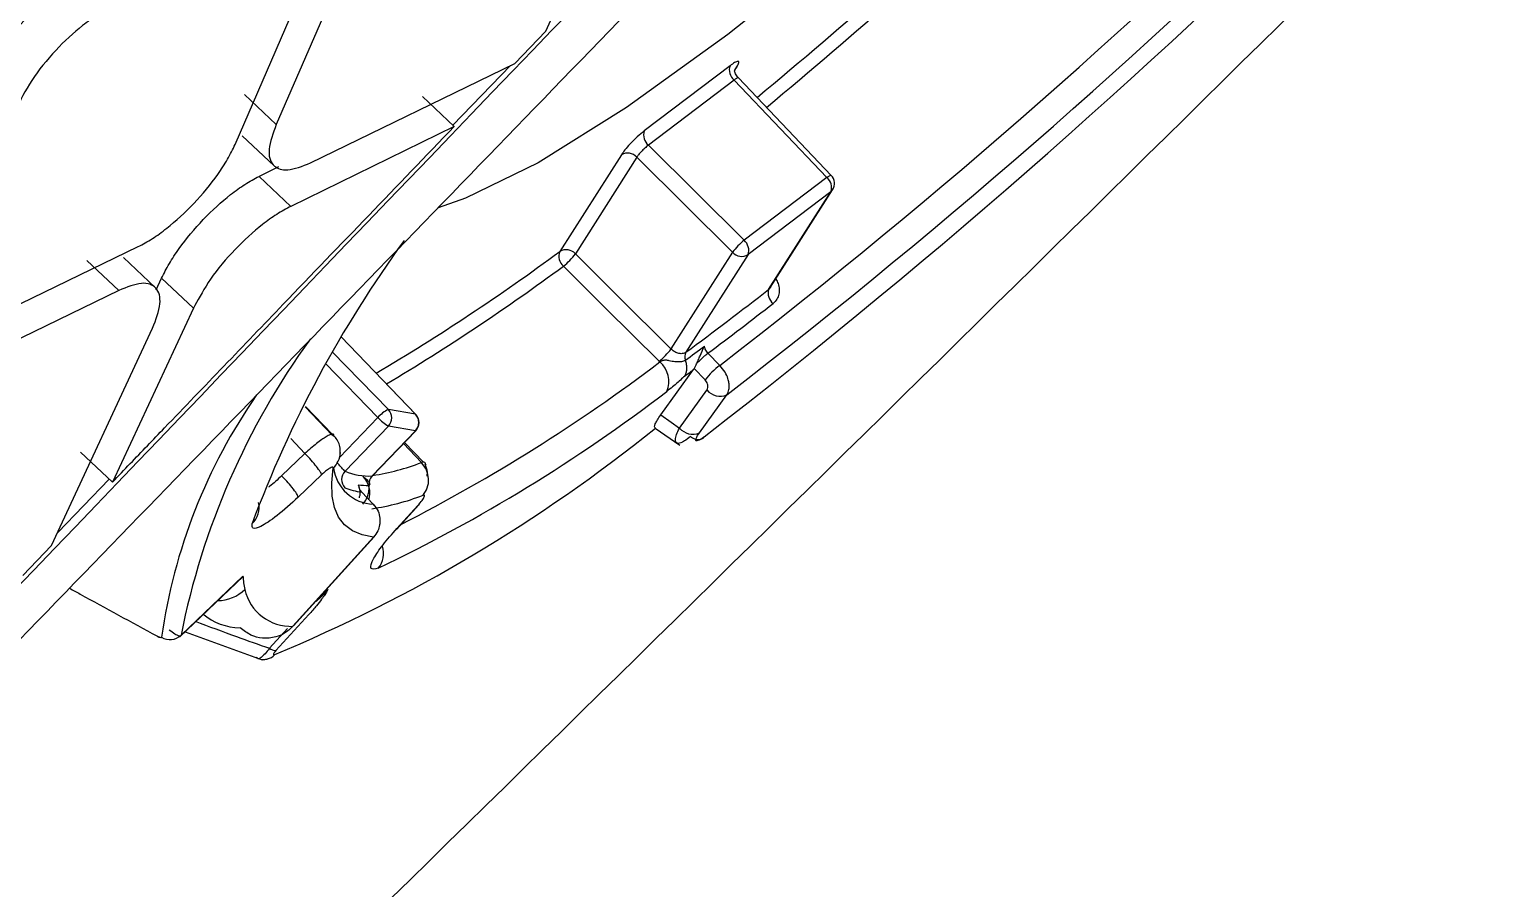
# Model space of a CAD drawing. Extents: x 400 to 501, y 484 to 634.
# Drawn here: x 411.596 to 412.33, y 582.568 to 582.999 of the extents above; entities that cross this region are included whole.
import ezdxf

# ---------------------------------------------------------------- set-up
doc = ezdxf.new("R2010")
doc.units = 0
doc.header["$MEASUREMENT"] = 0
doc.layers.add('DIM', color=3, linetype='Continuous')
doc.layers.add('GEOMETRY', color=3, linetype='Continuous', lineweight=25)

# ---------------------------------------------------------------- blocks, each defined once
blk = doc.blocks.new('2026 GRANDEE')
at = {"layer": 'GEOMETRY', "ltscale": 16}
for p, q in [((-38.56978, -13.84216), (-38.52034, -13.73314)), ((-38.65269, -13.76856), (-38.70498, -13.88894)), ((-38.72554, -13.89886), (-38.68287, -13.80046)), ((-38.58529, -13.85829), (-38.56978, -13.84216)), ((-38.68774, -13.90816), (-38.58529, -13.85828)), ((-38.58752, -13.85937), (-38.61646, -13.88922)), ((-38.4774, -13.85941), (-38.5204, -13.89213)), ((-38.47521, -13.86202), (-38.47393, -13.86002)), ((-38.47536, -13.8666), (-38.51837, -13.89931)), ((-38.42889, -13.91543), (-38.47536, -13.8666)), ((-38.42669, -13.91444), (-38.47321, -13.86554)), ((-38.70498, -13.88894), (-38.72087, -13.87393)), ((-38.61573, -13.88991), (-38.63166, -13.87486)), ((-38.61573, -13.88991), (-38.69764, -13.92998)), ((-38.72194, -13.89456), (-38.70603, -13.90958)), ((-38.47039, -13.947), (-38.51837, -13.89931)), ((-38.53188, -13.9041), (-38.56274, -13.95256)), ((-38.5241, -13.9053), (-38.55496, -13.95376)), ((-38.47612, -13.95299), (-38.5241, -13.9053)), ((-38.70388, -13.9102), (-38.71356, -13.91493)), ((-38.71356, -13.91493), (-38.69764, -13.92998)), ((-38.42889, -13.91543), (-38.47039, -13.947)), ((-38.42685, -13.92262), (-38.46835, -13.95419)), ((-38.45805, -13.97161), (-38.42685, -13.92262)), ((-38.45712, -13.97057), (-38.42598, -13.92168)), ((-38.86588, -13.99466), (-38.77416, -13.95016)), ((-38.78392, -13.9721), (-38.79984, -13.95707)), ((-38.76568, -13.97064), (-38.78159, -13.95561)), ((-38.47612, -13.95299), (-38.50701, -14.0015)), ((-38.46835, -13.95419), (-38.49954, -14.00318)), ((-38.78392, -13.9721), (-38.89604, -14.02677)), ((-38.76509, -13.97183), (-38.76241, -13.96602)), ((-38.74649, -13.98106), (-38.76241, -13.96602)), ((-38.45713, -13.97056), (-38.45805, -13.97161)), ((-38.74649, -13.98106), (-38.78706, -14.06829)), ((-38.81759, -14.10011), (-38.76691, -13.9911)), ((-38.63509, -14.03425), (-38.67235, -13.99549)), ((-38.63496, -14.03432), (-38.67233, -13.99545)), ((-38.65399, -14.0359), (-38.68029, -14.00878)), ((-38.64871, -14.03188), (-38.67682, -14.00289)), ((-38.48254, -14.00971), (-38.48846, -14.00364)), ((-38.51218, -14.0346), (-38.49574, -14.01183)), ((-38.48994, -14.01699), (-38.49543, -14.01136)), ((-38.50275, -14.04115), (-38.48897, -14.02208)), ((-38.67686, -14.04473), (-38.69044, -14.03054)), ((-38.67697, -14.04428), (-38.69034, -14.03032)), ((-38.49276, -14.04355), (-38.47899, -14.02448)), ((-38.65399, -14.0359), (-38.67315, -14.05589)), ((-38.63509, -14.03425), (-38.64871, -14.03188)), ((-38.63509, -14.03425), (-38.63496, -14.03432)), ((-38.67582, -14.04548), (-38.67598, -14.04531)), ((-38.64872, -14.04015), (-38.67046, -14.06283)), ((-38.65688, -14.06537), (-38.63496, -14.0425)), ((-38.65684, -14.0652), (-38.63511, -14.04253)), ((-38.63511, -14.04253), (-38.64872, -14.04015)), ((-38.63511, -14.04253), (-38.63496, -14.0425)), ((-38.51488, -14.04118), (-38.50265, -14.04967)), ((-38.78706, -14.06829), (-38.80303, -14.05321)), ((-38.69053, -14.05396), (-38.69769, -14.04649)), ((-38.63211, -14.05847), (-38.64117, -14.04898)), ((-38.63112, -14.05831), (-38.64059, -14.04838)), ((-38.69053, -14.05396), (-38.70224, -14.06511)), ((-38.62982, -14.05967), (-38.63021, -14.05926)), ((-38.78863, -14.0668), (-38.81452, -14.09351)), ((-38.68218, -14.06465), (-38.69389, -14.0758)), ((-38.6565, -14.06486), (-38.65684, -14.0652)), ((-38.66215, -14.07324), (-38.65626, -14.07934)), ((-38.64462, -14.09203), (-38.63336, -14.07967)), ((-38.64442, -14.09152), (-38.63387, -14.07994)), ((-38.65613, -14.0959), (-38.69656, -14.14062)), ((-38.69621, -14.14042), (-38.65577, -14.0957)), ((-38.65577, -14.0957), (-38.65613, -14.0959)), ((-38.83193, -14.11507), (-38.81759, -14.10011)), ((-38.75332, -14.14594), (-38.72135, -14.1155)), ((-38.75269, -14.14508), (-38.72161, -14.11549)), ((-38.69933, -14.14171), (-38.70834, -14.1516)), ((-38.68864, -14.13475), (-38.70511, -14.15282)), ((-38.69621, -14.14042), (-38.69656, -14.14062)), ((-38.75064, -14.14338), (-38.71194, -14.1574))]:
    blk.add_line(p, q, dxfattribs=at)
at = {"layer": 'GEOMETRY', "ltscale": 16, "flags": 128}
for points in [[(-37.96702, -13.26889), (-37.96927, -13.27756), (-37.98312, -13.31053), (-38.00702, -13.35185), (-38.04026, -13.40026), (-38.08181, -13.45431), (-38.13041, -13.51233), (-38.1846, -13.57258), (-38.24272, -13.63321), (-38.303, -13.69239), (-38.36362, -13.74832), (-38.42273, -13.7993), (-38.47853, -13.84378), (-38.52934, -13.88041), (-38.57361, -13.90808), (-38.60998, -13.92594), (-38.62378, -13.93071)], [(-38.4748, -13.86096), (-38.47504, -13.8614), (-38.47524, -13.86196)], [(-38.47393, -13.86002), (-38.47457, -13.86064), (-38.4748, -13.86096)], [(-38.42889, -13.91543), (-38.42819, -13.91495), (-38.42759, -13.91461), (-38.42713, -13.91441), (-38.42681, -13.91438), (-38.42669, -13.91444)], [(-38.42685, -13.92262), (-38.42621, -13.92199), (-38.42598, -13.92168)], [(-38.50701, -14.0015), (-38.53386, -13.97477), (-38.55496, -13.95376)], [(-38.513, -14.00767), (-38.53985, -13.98095), (-38.56096, -13.95994)], [(-38.51218, -14.0346), (-38.5069, -14.03827), (-38.50275, -14.04115)], [(-38.49724, -14.04544), (-38.49623, -14.0461), (-38.4952, -14.04658), (-38.49419, -14.04688), (-38.49322, -14.04699), (-38.49233, -14.04691), (-38.49153, -14.04663), (-38.49086, -14.04617), (-38.49032, -14.04553)], [(-38.65613, -14.0959), (-38.66187, -14.09478), (-38.66671, -14.09272), (-38.67064, -14.08973), (-38.67364, -14.08583), (-38.67572, -14.08101), (-38.67687, -14.07528), (-38.67708, -14.06867), (-38.67636, -14.06119)], [(-38.66215, -14.07324), (-38.66197, -14.07331), (-38.66189, -14.07348), (-38.66189, -14.07351)], [(-38.65603, -14.07986), (-38.65601, -14.07975), (-38.65605, -14.07946), (-38.65626, -14.07934)], [(-38.63387, -14.07994), (-38.63334, -14.07964), (-38.63313, -14.07904), (-38.63314, -14.07877)]]:
    blk.add_lwpolyline(points, dxfattribs=at)
at = {"layer": 'GEOMETRY', "ltscale": 256}
for centre, radius, start, end in [((-40.68544, -11.21328), 3.58333, 307.77718, 322.05805), ((-40.48974, -11.40901), 3.2852, 307.66064, 322.17459), ((-40.52114, -11.37759), 3.34312, 307.6513, 322.18394), ((-40.61384, -11.2945), 3.35906, 309.79581, 315.6721), ((-40.63399, -11.27429), 3.39434, 309.84649, 315.66953), ((-38.47122, -13.86154), 0.00654, 161.00884, 230.67792), ((-38.51422, -13.89426), 0.00654, 161.00871, 230.67813), ((-38.52873, -13.90948), 0.00623, 42.1149, 120.3528), ((-38.43303, -13.92049), 0.00654, 341.00876, 50.67809), ((-38.43096, -13.91851), 0.00591, 327.51365, 43.57545), ((-38.16029, -14.29661), 0.59418, 143.96318, 159.55813), ((-38.45026, -13.97204), 0.03212, 128.79968, 143.62931), ((-38.47453, -13.95206), 0.00654, 341.00876, 50.67809), ((-39.19923, -13.09203), 1.07035, 300.56946, 306.48831), ((-38.55684, -13.95504), 0.0064, 157.20919, 229.9297), ((-38.55959, -13.95794), 0.00623, 42.11328, 120.35282), ((-38.58081, -13.93467), 0.03214, 308.16243, 323.55723), ((-38.4715, -13.94881), 0.00623, 222.1147, 300.3529), ((-39.2127, -13.07795), 1.09667, 300.89195, 306.46243), ((-39.61775, -12.4903), 1.88128, 306.46908, 308.05712), ((-38.45163, -13.97345), 0.00668, 164.01567, 231.14285), ((-39.65591, -12.44509), 1.94731, 306.8356, 308.04518), ((-38.38028, -14.21911), 0.3797, 144.0958, 168.75598), ((-38.53286, -13.98241), 0.03214, 308.18037, 323.559), ((-39.52911, -12.61299), 1.733, 306.43975, 306.83017), ((-39.03351, -13.32222), 0.86119, 297.02541, 307.21721), ((-38.52087, -14.01783), 0.01281, 337.31229, 49.95069), ((-38.49546, -14.00539), 0.00464, 151.59412, 202.40377), ((-38.45721, -14.04285), 0.04171, 127.3872, 141.68392), ((-39.52798, -12.62298), 1.73045, 306.43831, 306.62093), ((-39.00874, -13.3698), 0.82222, 295.57698, 307.42486), ((-38.48238, -14.01663), 0.00855, 219.57206, 293.36446), ((-38.48256, -14.1857), 0.28266, 145.23232, 171.93837), ((-38.6426, -14.0454), 0.01483, 114.33664, 140.18955), ((-38.63825, -14.0218), 0.02113, 221.84719, 240.28735), ((-38.65305, -14.03601), 0.00599, 316.19952, 43.57968), ((-38.63943, -14.03838), 0.00599, 316.19952, 43.57968), ((-38.63922, -14.03841), 0.00591, 316.21449, 43.86599), ((-39.00764, -13.43043), 0.78478, 292.62599, 308.89826), ((-38.49615, -14.0357), 0.00855, 219.57166, 293.36438), ((-38.68378, -14.05307), 0.01099, 312.4269, 357.78603), ((-38.65552, -14.0585), 0.02085, 187.02693, 267.96136), ((-38.67518, -13.94576), 0.12066, 278.91275, 290.91401), ((-38.66623, -14.067), 0.00594, 135.40787, 223.51331), ((-38.65827, -14.03313), 0.0321, 247.67857, 272.54123), ((-38.67013, -14.07387), 0.01212, 343.94872, 43.73152), ((-38.65244, -14.0693), 0.00601, 137.01937, 185.83215), ((-38.65947, -14.04549), 0.02788, 246.6139, 264.48838), ((-38.65921, -14.02693), 0.04299, 263.76568, 271.04602), ((-38.67484, -13.96136), 0.12157, 278.42874, 290.9613), ((-38.72414, -14.08117), 0.01063, 311.82298, 14.5137), ((-38.66292, -14.10402), 0.01179, 320.9611, 17.59007), ((-38.68296, -14.11342), 0.03871, 183.06038, 193.01611), ((-38.73456, -14.10769), 0.02004, 271.02036, 313.85782), ((-38.6975, -14.11687), 0.02377, 192.80667, 272.2513), ((-38.7231, -14.11296), 0.02834, 228.92433, 270.07033), ((-38.76351, -14.14457), 0.00151, 215.54411, 274.31071), ((-38.75819, -14.13923), 0.00804, 238.21593, 313.26214), ((-38.71091, -14.15025), 0.00691, 283.37152, 318.63437), ((-38.70483, -14.14719), 0.00564, 231.49016, 267.20236)]:
    blk.add_arc(centre, radius, start, end, dxfattribs=at)
at = {"layer": 'GEOMETRY', "ltscale": 16}
for points, knots in [([(-40.50031, -15.87138), (-40.4458, -15.81506), (-40.32257, -15.68774), (-40.14083, -15.49971), (-39.96506, -15.31781), (-39.8201, -15.16778), (-39.70556, -15.04924), (-39.61939, -14.96007), (-39.55017, -14.88844), (-39.45107, -14.7859), (-39.30247, -14.63216), (-39.09355, -14.41604), (-38.84431, -14.15836), (-38.56444, -13.86935), (-38.26531, -13.56091), (-37.96381, -13.25062), (-37.66166, -12.94019), (-37.33129, -12.60131), (-36.97406, -12.23549), (-36.59871, -11.85185), (-36.24267, -11.48877), (-35.91446, -11.15471), (-35.66445, -10.90056), (-35.48279, -10.71599), (-35.3515, -10.58263), (-35.20257, -10.43136), (-35.02717, -10.25326), (-34.82599, -10.04902), (-34.59933, -9.81892), (-34.35904, -9.57501), (-34.19406, -9.4073), (-34.11296, -9.32485)], [0, 0, 0, 0, 0.025706, 0.058116, 0.085771, 0.108674, 0.126547, 0.139842, 0.14935, 0.159222, 0.186616, 0.219484, 0.257819, 0.304206, 0.351452, 0.398756, 0.44612, 0.493545, 0.553989, 0.613827, 0.669581, 0.720778, 0.767425, 0.786508, 0.805714, 0.828802, 0.856129, 0.887695, 0.922828, 0.962064, 1, 1, 1, 1]), ([(-40.37063, -15.94167), (-40.34221, -15.91479), (-40.10997, -15.69515), (-39.67445, -15.27607), (-39.065, -14.68611), (-38.45748, -14.09154), (-37.85213, -13.49396), (-37.24904, -12.89341), (-36.64835, -12.2902), (-36.05042, -11.68452), (-35.45552, -11.07665), (-34.86516, -10.4669), (-34.42623, -10.01051), (-34.18702, -9.75746), (-34.14059, -9.70834)], [0, 0, 0, 0, 0.013438, 0.10981, 0.206183, 0.302486, 0.398732, 0.494983, 0.591271, 0.687581, 0.783942, 0.880359, 0.976777, 1, 1, 1, 1]), ([(-32.08264, -10.28071), (-32.40417, -10.52216), (-33.04399, -11.00262), (-33.956, -11.78032), (-34.84165, -12.57672), (-35.70093, -13.39788), (-36.53483, -14.23231), (-37.34742, -15.07739), (-38.13017, -15.94293), (-38.88813, -16.8398), (-39.3585, -17.46723), (-39.59503, -17.78273)], [0, 0, 0, 0, 0.113392, 0.225638, 0.337341, 0.448782, 0.560233, 0.669481, 0.778832, 0.888788, 1, 1, 1, 1]), ([(-31.60261, -10.76289), (-31.73463, -10.85103), (-32.00143, -11.02914), (-32.39941, -11.30971), (-32.80026, -11.60377), (-33.20289, -11.91227), (-33.59557, -12.22609), (-34.04511, -12.60018), (-34.55539, -13.0457), (-35.13913, -13.58461), (-35.65545, -14.08781), (-36.09639, -14.53578), (-36.45318, -14.91078), (-36.79265, -15.2802), (-37.11489, -15.64349), (-37.42965, -16.01135), (-37.80424, -16.46601), (-38.23003, -17.01152), (-38.69019, -17.63867), (-38.97526, -18.06168), (-39.11572, -18.27011)], [0, 0, 0, 0, 0.044709, 0.090349, 0.13691, 0.184379, 0.232745, 0.277954, 0.348418, 0.422679, 0.500679, 0.550525, 0.598903, 0.645795, 0.691185, 0.735062, 0.781563, 0.856423, 0.929252, 1, 1, 1, 1]), ([(-37.33585, -12.56985), (-37.75338, -12.99976), (-38.39528, -13.66069), (-39.24505, -14.55027), (-39.68094, -15.00637), (-39.89429, -15.2296)], [0, 0, 0, 0, 0.487216, 0.749024, 1, 1, 1, 1]), ([(-38.86675, -13.84788), (-38.86429, -13.84664), (-38.85952, -13.84423), (-38.84993, -13.83738), (-38.83826, -13.8266), (-38.8283, -13.81396), (-38.822, -13.80353), (-38.81985, -13.79852), (-38.81876, -13.79599)], [0, 0, 0, 0, 0.135931, 0.264623, 0.499402, 0.744619, 0.871157, 1, 1, 1, 1]), ([(-38.85156, -13.86699), (-38.84912, -13.86198), (-38.84426, -13.85203), (-38.83176, -13.83658), (-38.82003, -13.82576), (-38.81045, -13.81892), (-38.80576, -13.81651), (-38.80336, -13.81529)], [0, 0, 0, 0, 0.251281, 0.499664, 0.738165, 0.866275, 1, 1, 1, 1]), ([(-38.78753, -13.83024), (-38.78991, -13.83146), (-38.79457, -13.83385), (-38.80415, -13.84067), (-38.8159, -13.8515), (-38.82842, -13.86698), (-38.83328, -13.87694), (-38.83573, -13.88194)], [0, 0, 0, 0, 0.132844, 0.260619, 0.500074, 0.748677, 1, 1, 1, 1]), ([(-38.47393, -13.86002), (-38.47349, -13.85921), (-38.4726, -13.85758), (-38.47327, -13.85702), (-38.47494, -13.85766), (-38.47658, -13.85883), (-38.4774, -13.85941)], [0, 0, 0, 0, 0.277564, 0.556362, 0.779186, 1, 1, 1, 1]), ([(-38.47322, -13.86554), (-38.47374, -13.86484), (-38.47454, -13.86376), (-38.47503, -13.8624), (-38.47517, -13.86209), (-38.47525, -13.86193)], [0, 0, 0, 0, 0.467575, 0.725575, 1, 1, 1, 1]), ([(-38.47331, -13.86564), (-38.47334, -13.86557), (-38.47342, -13.86537), (-38.47417, -13.86571), (-38.47496, -13.8663), (-38.47536, -13.8666)], [0, 0, 0, 0, 0.235806, 0.619577, 1, 1, 1, 1]), ([(-38.78706, -14.06829), (-38.78409, -14.0652), (-38.77538, -14.05612), (-38.74683, -14.02639), (-38.69271, -13.97), (-38.6443, -13.91963), (-38.61573, -13.88991)], [0, 0, 0, 0, 0.051966, 0.152621, 0.5, 1, 1, 1, 1]), ([(-38.70498, -13.88894), (-38.70653, -13.89332), (-38.70964, -13.9021), (-38.70734, -13.90977), (-38.70262, -13.91168), (-38.69648, -13.9116), (-38.69185, -13.90978), (-38.68774, -13.90816)], [0, 0, 0, 0, 0.249425, 0.49934, 0.719111, 0.749985, 1, 1, 1, 1]), ([(-38.5204, -13.89213), (-38.52157, -13.89307), (-38.5239, -13.89497), (-38.52742, -13.89851), (-38.53022, -13.90171), (-38.53133, -13.90331), (-38.53188, -13.9041)], [0, 0, 0, 0, 0.277564, 0.5563619, 0.7791855, 1, 1, 1, 1]), ([(-38.77416, -13.95016), (-38.77182, -13.94891), (-38.76722, -13.94646), (-38.75769, -13.93957), (-38.74591, -13.9288), (-38.73566, -13.91633), (-38.72908, -13.90619), (-38.72673, -13.90132), (-38.72554, -13.89886)], [0, 0, 0, 0, 0.132717, 0.260477, 0.500377, 0.742931, 0.869744, 1, 1, 1, 1]), ([(-38.51837, -13.89931), (-38.51896, -13.89978), (-38.52014, -13.90071), (-38.52191, -13.90247), (-38.5233, -13.90408), (-38.52384, -13.9049), (-38.5241, -13.9053)], [0, 0, 0, 0, 0.277557, 0.556317, 0.77913, 1, 1, 1, 1]), ([(-38.76242, -13.96602), (-38.76121, -13.96361), (-38.75882, -13.95883), (-38.75219, -13.94877), (-38.74185, -13.93629), (-38.72998, -13.92549), (-38.72045, -13.91863), (-38.71589, -13.91618), (-38.71356, -13.91493)], [0, 0, 0, 0, 0.129018, 0.255399, 0.499563, 0.740831, 0.868268, 1, 1, 1, 1]), ([(-38.69764, -13.92998), (-38.69995, -13.93122), (-38.70452, -13.93367), (-38.71405, -13.94053), (-38.72596, -13.95147), (-38.73823, -13.96582), (-38.74381, -13.97641), (-38.74624, -13.98062), (-38.74649, -13.98106)], [0, 0, 0, 0, 0.131805, 0.259314, 0.500729, 0.750146, 0.973901, 1, 1, 1, 1]), ([(-38.7669, -13.9911), (-38.76531, -13.98675), (-38.76212, -13.97804), (-38.76449, -13.9702), (-38.77167, -13.96738), (-38.77984, -13.97052), (-38.78392, -13.9721)], [0, 0, 0, 0, 0.24961, 0.499688, 0.749943, 1, 1, 1, 1]), ([(-38.45446, -13.96641), (-38.45405, -13.96716), (-38.45312, -13.96882), (-38.45261, -13.97147), (-38.45282, -13.97414), (-38.45377, -13.97668), (-38.45511, -13.97797), (-38.45582, -13.97865)], [0, 0, 0, 0, 0.172532, 0.381463, 0.567383, 0.773323, 1, 1, 1, 1]), ([(-38.49954, -14.00318), (-38.50011, -14.00346), (-38.50128, -14.00403), (-38.50348, -14.00374), (-38.50549, -14.00284), (-38.50651, -14.00194), (-38.50701, -14.0015)], [0, 0, 0, 0, 0.272621, 0.55768, 0.783623, 1, 1, 1, 1]), ([(-38.49415, -14.00889), (-38.49387, -14.00828), (-38.4933, -14.007), (-38.49198, -14.00398), (-38.49099, -14.00172), (-38.49028, -14.00011)], [0, 0, 0, 0, 0.209307, 0.435755, 1, 1, 1, 1]), ([(-38.48846, -14.00364), (-38.48897, -14.003), (-38.48982, -14.00194), (-38.49014, -14.00064), (-38.49028, -14.00011)], [0, 0, 0, 0, 0.594277, 1, 1, 1, 1]), ([(-38.51263, -14.00802), (-38.5127, -14.00796), (-38.51283, -14.00784), (-38.51295, -14.00772), (-38.513, -14.00767)], [0, 0, 0, 0, 0.560111, 1, 1, 1, 1]), ([(-38.49975, -14.00716), (-38.50039, -14.00744), (-38.50191, -14.00811), (-38.50482, -14.00803), (-38.50749, -14.0076), (-38.50921, -14.0071), (-38.51026, -14.00711), (-38.5114, -14.0074), (-38.51212, -14.00776), (-38.51263, -14.00802)], [0, 0, 0, 0, 0.187167, 0.440825, 0.645902, 0.755708, 0.805043, 0.860514, 1, 1, 1, 1]), ([(-38.49543, -14.01136), (-38.4952, -14.01096), (-38.49478, -14.01022), (-38.49435, -14.00931), (-38.49415, -14.00889)], [0, 0, 0, 0, 0.5432675, 1, 1, 1, 1]), ([(-38.49415, -14.00889), (-38.49371, -14.00842), (-38.4928, -14.00745), (-38.49129, -14.006), (-38.48979, -14.00467), (-38.4889, -14.00398), (-38.48846, -14.00364)], [0, 0, 0, 0, 0.245684, 0.499988, 0.754298, 1, 1, 1, 1]), ([(-38.47899, -14.02448), (-38.47858, -14.02366), (-38.47784, -14.0222), (-38.47776, -14.01967), (-38.47805, -14.01777), (-38.47863, -14.01566), (-38.47987, -14.01286), (-38.48159, -14.01083), (-38.48254, -14.00971)], [0, 0, 0, 0, 0.212271, 0.377509, 0.495493, 0.566066, 0.762293, 1, 1, 1, 1]), ([(-38.50017, -14.01512), (-38.50024, -14.01517), (-38.5004, -14.0153), (-38.50073, -14.01559), (-38.50176, -14.01656), (-38.50364, -14.01834), (-38.50639, -14.02073), (-38.50814, -14.02207), (-38.50906, -14.02277)], [0, 0, 0, 0, 0.025578, 0.057398, 0.105798, 0.360989, 0.665099, 1, 1, 1, 1]), ([(-38.49543, -14.01136), (-38.49548, -14.01145), (-38.49558, -14.01161), (-38.49569, -14.01177), (-38.49574, -14.01183)], [0, 0, 0, 0, 0.558023, 1, 1, 1, 1]), ([(-38.48897, -14.02208), (-38.48876, -14.02166), (-38.48836, -14.02083), (-38.48855, -14.01928), (-38.48912, -14.01795), (-38.48967, -14.0173), (-38.48994, -14.01699)], [0, 0, 0, 0, 0.291513, 0.583246, 0.800587, 1, 1, 1, 1]), ([(-38.51484, -14.0412), (-38.51501, -14.04101), (-38.51536, -14.04062), (-38.51496, -14.03916), (-38.51398, -14.0372), (-38.51278, -14.03547), (-38.51218, -14.0346)], [0, 0, 0, 0, 0.247496, 0.499059, 0.748082, 1, 1, 1, 1]), ([(-38.67598, -14.04531), (-38.67597, -14.04499), (-38.67596, -14.04435), (-38.6767, -14.04414), (-38.67799, -14.04448), (-38.67981, -14.04542), (-38.68207, -14.04691), (-38.68469, -14.04888), (-38.68755, -14.05125), (-38.68954, -14.05306), (-38.69053, -14.05396)], [0, 0, 0, 0, 0.12461, 0.2493, 0.374137, 0.499083, 0.62414, 0.749307, 0.874558, 1, 1, 1, 1]), ([(-38.67286, -14.05433), (-38.67281, -14.05327), (-38.67271, -14.05112), (-38.67361, -14.04825), (-38.67516, -14.04582), (-38.67671, -14.04474), (-38.67748, -14.0442)], [0, 0, 0, 0, 0.244718, 0.496808, 0.750374, 1, 1, 1, 1]), ([(-38.49724, -14.04544), (-38.4983, -14.04625), (-38.50086, -14.04818), (-38.50325, -14.04908), (-38.50459, -14.0485), (-38.50494, -14.04701), (-38.50445, -14.04454), (-38.50331, -14.04228), (-38.50275, -14.04115)], [0, 0, 0, 0, 0.1632005, 0.3927662, 0.5324037, 0.6841367, 0.8422738, 1, 1, 1, 1]), ([(-38.49032, -14.04553), (-38.49079, -14.04587), (-38.49179, -14.0466), (-38.49309, -14.04734), (-38.49407, -14.04766), (-38.4946, -14.04745), (-38.4946, -14.04671), (-38.49404, -14.04541), (-38.49319, -14.04417), (-38.49276, -14.04355)], [0, 0, 0, 0, 0.113282, 0.242327, 0.39497, 0.529529, 0.68095, 0.841516, 1, 1, 1, 1]), ([(-38.67636, -14.06119), (-38.67643, -14.06095), (-38.67657, -14.06048), (-38.67814, -14.06129), (-38.68012, -14.06276), (-38.6815, -14.06402), (-38.68218, -14.06465)], [0, 0, 0, 0, 0.27927, 0.560589, 0.7819759, 1, 1, 1, 1]), ([(-38.67046, -14.06283), (-38.67063, -14.06265), (-38.67099, -14.0623), (-38.67225, -14.06092), (-38.67348, -14.05957), (-38.6742, -14.05879), (-38.67445, -14.05852)], [0, 0, 0, 0, 0.301858, 0.617603, 0.86771, 1, 1, 1, 1]), ([(-38.63021, -14.05949), (-38.63018, -14.05919), (-38.63013, -14.05852), (-38.63076, -14.05815), (-38.63166, -14.05836), (-38.63211, -14.05847)], [0, 0, 0, 0, 0.29366, 0.646552, 1, 1, 1, 1]), ([(-38.62928, -14.06525), (-38.62922, -14.06465), (-38.629, -14.06221), (-38.62973, -14.06052), (-38.63028, -14.05924)], [0, 0, 0, 0, 0.24443, 1, 1, 1, 1]), ([(-38.70224, -14.06511), (-38.70324, -14.06606), (-38.70524, -14.06796), (-38.70747, -14.0699), (-38.70856, -14.07073), (-38.70878, -14.07089)], [0, 0, 0, 0, 0.444102, 0.887916, 1, 1, 1, 1]), ([(-38.69389, -14.0758), (-38.69407, -14.07529), (-38.69445, -14.07424), (-38.69671, -14.07119), (-38.69948, -14.06796), (-38.70134, -14.06604), (-38.70224, -14.06511)], [0, 0, 0, 0, 0.270485, 0.562378, 0.78952, 1, 1, 1, 1]), ([(-38.66137, -14.06549), (-38.66142, -14.06553), (-38.66152, -14.0656), (-38.66101, -14.06569), (-38.65983, -14.0667), (-38.65884, -14.06778), (-38.65822, -14.06879), (-38.65798, -14.06961), (-38.65825, -14.06979), (-38.65843, -14.06991)], [0, 0, 0, 0, 0.121452, 0.210918, 0.316214, 0.528354, 0.666929, 0.790443, 1, 1, 1, 1]), ([(-38.69389, -14.0758), (-38.69756, -14.07911), (-38.70485, -14.08571), (-38.7128, -14.09086), (-38.71711, -14.09205), (-38.71707, -14.09008), (-38.71705, -14.08909)], [0, 0, 0, 0, 0.280954, 0.55863, 0.778027, 1, 1, 1, 1]), ([(-38.66388, -14.06967), (-38.66371, -14.07041), (-38.6634, -14.07174), (-38.66253, -14.07278), (-38.66215, -14.07324)], [0, 0, 0, 0, 0.557908, 1, 1, 1, 1]), ([(-38.66388, -14.06967), (-38.6635, -14.0707), (-38.66297, -14.07214), (-38.66294, -14.07447), (-38.66324, -14.07561), (-38.66339, -14.07615)], [0, 0, 0, 0, 0.564175, 0.790801, 1, 1, 1, 1]), ([(-38.63387, -14.07994), (-38.63312, -14.07908), (-38.63162, -14.07734), (-38.63059, -14.07558), (-38.63051, -14.07473), (-38.63107, -14.07483), (-38.63135, -14.07489)], [0, 0, 0, 0, 0.279209, 0.560795, 0.782286, 1, 1, 1, 1]), ([(-38.65626, -14.07934), (-38.65537, -14.08047), (-38.65374, -14.08257), (-38.65301, -14.08563), (-38.65288, -14.08797), (-38.65307, -14.09009), (-38.65392, -14.09304), (-38.65533, -14.09487), (-38.65613, -14.0959)], [0, 0, 0, 0, 0.2366278, 0.4365118, 0.5033128, 0.619619, 0.7852618, 1, 1, 1, 1]), ([(-38.65377, -14.11145), (-38.65536, -14.11182), (-38.65852, -14.11256), (-38.6568, -14.10742), (-38.65183, -14.1), (-38.6469, -14.09436), (-38.64442, -14.09152)], [0, 0, 0, 0, 0.2810733, 0.5584912, 0.7782652, 1, 1, 1, 1]), ([(-38.80855, -14.1215), (-38.80679, -14.12248), (-38.79225, -14.13055), (-38.7776, -14.13848), (-38.76473, -14.14545)], [0, 0, 0, 0, 0.1211673, 1, 1, 1, 1]), ([(-38.67914, -14.12217), (-38.67955, -14.12298), (-38.68025, -14.12436), (-38.68229, -14.12722), (-38.6849, -14.13054), (-38.68729, -14.13323), (-38.68864, -14.13475)], [0, 0, 0, 0, 0.265153, 0.452648, 0.690469, 1, 1, 1, 1]), ([(-38.67914, -14.12217), (-38.67999, -14.12321), (-38.68114, -14.12459), (-38.68317, -14.12658), (-38.68427, -14.12754), (-38.68497, -14.12815)], [0, 0, 0, 0, 0.516253, 0.691562, 1, 1, 1, 1]), ([(-38.74562, -14.13802), (-38.7387, -14.14064), (-38.72636, -14.1453), (-38.71384, -14.14967), (-38.70834, -14.1516)], [0, 0, 0, 0, 0.561172, 1, 1, 1, 1]), ([(-38.69656, -14.14062), (-38.69794, -14.14188), (-38.70047, -14.1442), (-38.70573, -14.14637), (-38.71156, -14.14692), (-38.71796, -14.14533), (-38.72133, -14.14267), (-38.72306, -14.1413)], [0, 0, 0, 0, 0.187307, 0.345572, 0.57379, 0.780073, 1, 1, 1, 1]), ([(-38.76473, -14.14545), (-38.76437, -14.14563), (-38.76363, -14.14601), (-38.76289, -14.14625), (-38.76248, -14.14626), (-38.76244, -14.14612), (-38.76243, -14.14606)], [0, 0, 0, 0, 0.279886, 0.570842, 0.793544, 1, 1, 1, 1]), ([(-38.75864, -14.1423), (-38.7576, -14.14305), (-38.75579, -14.14438), (-38.75395, -14.14534), (-38.75284, -14.14566), (-38.75274, -14.14528), (-38.75269, -14.14508)], [0, 0, 0, 0, 0.303946, 0.534904, 0.760819, 1, 1, 1, 1]), ([(-38.70834, -14.1516), (-38.70909, -14.15257), (-38.71064, -14.15459), (-38.71261, -14.15644), (-38.71422, -14.15718), (-38.71458, -14.15642), (-38.71478, -14.15601)], [0, 0, 0, 0, 0.230044, 0.476594, 0.714883, 1, 1, 1, 1]), ([(-38.70511, -14.15282), (-38.70532, -14.15305), (-38.70576, -14.15356), (-38.7062, -14.15421), (-38.70637, -14.1547), (-38.70622, -14.15493), (-38.70589, -14.15485), (-38.70572, -14.15481)], [0, 0, 0, 0, 0.151485, 0.321251, 0.510704, 0.753376, 1, 1, 1, 1]), ([(-38.71256, -14.15718), (-38.71206, -14.15723), (-38.71096, -14.15733), (-38.70981, -14.15708), (-38.70919, -14.15694)], [0, 0, 0, 0, 0.463597, 1, 1, 1, 1])]:
    blk.add_open_spline(points, degree=3, knots=knots, dxfattribs=at)
for points in [[(-38.50017, -14.01512), (-38.49989, -14.0146), (-38.49933, -14.01357), (-38.49903, -14.01161), (-38.49911, -14.00945), (-38.49954, -14.00792), (-38.49975, -14.00716)], [(-38.68218, -14.06465), (-38.68234, -14.06419), (-38.68265, -14.06327), (-38.6846, -14.06056), (-38.68733, -14.05729), (-38.68946, -14.05507), (-38.69053, -14.05396)], [(-38.63135, -14.07489), (-38.63053, -14.07369), (-38.62887, -14.07128), (-38.62833, -14.06669), (-38.62929, -14.06209), (-38.63117, -14.05968), (-38.63211, -14.05847)], [(-38.66159, -14.07933), (-38.66105, -14.07868), (-38.65997, -14.07737), (-38.65892, -14.07501), (-38.65833, -14.07249), (-38.65839, -14.07077), (-38.65842, -14.06991)]]:
    blk.add_open_spline(points, degree=3, dxfattribs=at)

msp = doc.modelspace()

# ---------------------------------------------------------------- block references
at = {"layer": 'DIM'}
msp.add_blockref('2026 GRANDEE', (450.42478, 596.84033), dxfattribs=at)

doc.saveas('drawing.dxf')
